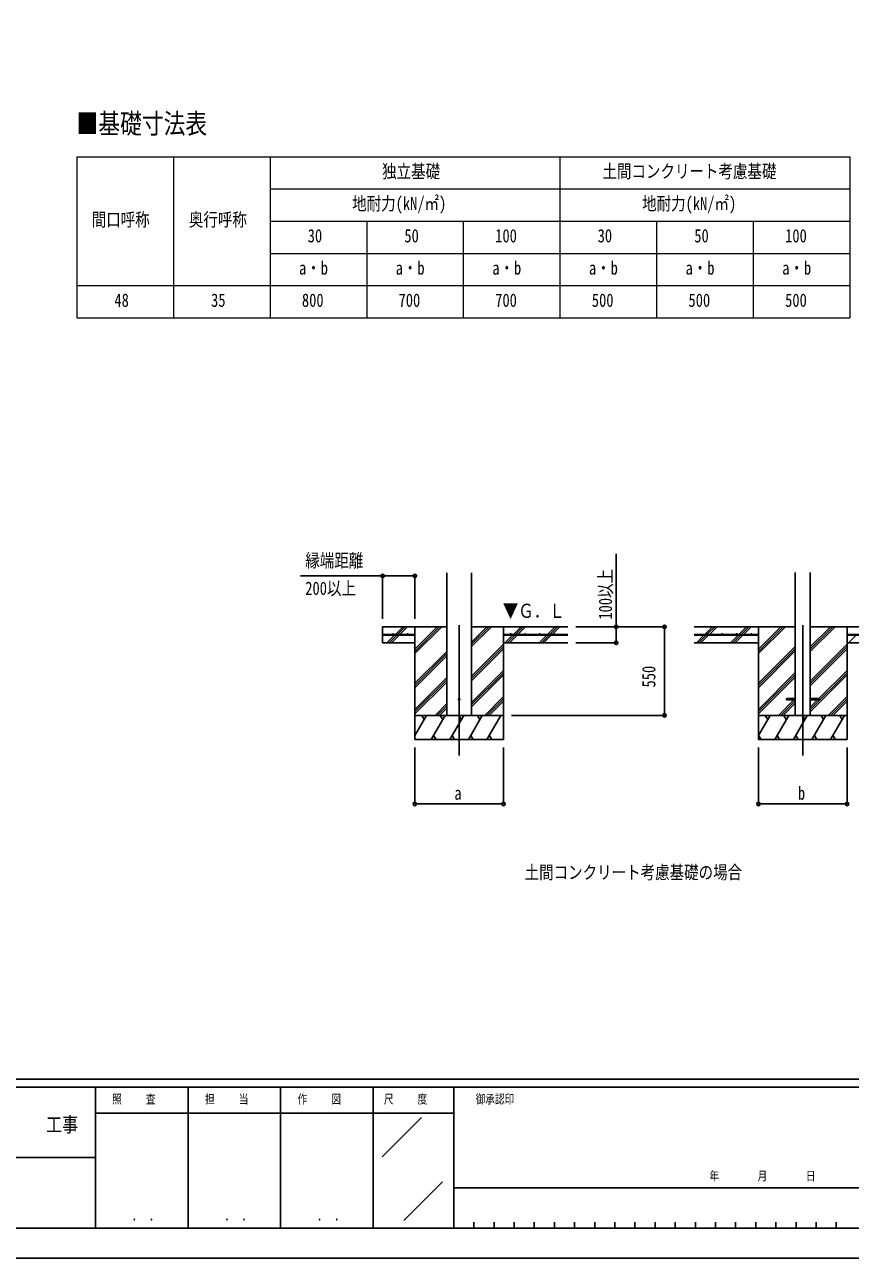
# Model space of a CAD drawing. Units: millimetres, scale not verified. Extents: x -10512 to 10512, y -7425 to 7425.
# Drawn here: x 2798 to 7925, y -7425 to 231 of the extents above; entities that cross this region are included whole.
import ezdxf
from ezdxf.enums import TextEntityAlignment as Align

# ---------------------------------------------------------------- set-up
doc = ezdxf.new("R2010")
doc.units = ezdxf.units.MM
doc.header["$LTSCALE"] = 40
doc.layers.add('0-1_TABLE1', color=7, linetype='Continuous', lineweight=18)
for name, color, linetype in [('0-2_USER1', 3, 'Continuous'), ('0-4_YKK_12', 2, 'Continuous'), ('0-5_YKK_13', 4, 'Continuous'), ('0-6_YKK_A1', 4, 'Continuous'), ('0-7_YKK_D', 6, 'Continuous'), ('0-8_YKK_ZWAK', 7, 'Continuous')]:
    doc.layers.add(name, color=color, linetype=linetype)
doc.styles.add('ＭＳ ゴシック', font='')
doc.styles.get('ＭＳ ゴシック').set_extended_font_data('MS Gothic')

msp = doc.modelspace()

# ---------------------------------------------------------------- linework, layer by layer
at = {"layer": '0-1_TABLE1'}
for p, q in [((3121.73, -588.8), (7921.73, -588.8)), ((3121.73, -588.8), (3121.73, -1588.8)), ((3721.73, -588.8), (3721.73, -1588.8)), ((4321.73, -588.8), (4321.73, -1588.8)), ((6121.73, -588.8), (6121.73, -1588.8)), ((4321.73, -788.8), (7921.73, -788.8)), ((4321.73, -988.8), (7921.73, -988.8)), ((4921.73, -988.8), (4921.73, -1588.8)), ((5521.73, -988.8), (5521.73, -1588.8)), ((6721.73, -988.8), (6721.73, -1588.8)), ((7321.73, -988.8), (7321.73, -1588.8)), ((4321.73, -1188.8), (7921.73, -1188.8)), ((3121.73, -1388.8), (7921.73, -1388.8)), ((3121.73, -1588.8), (7921.73, -1588.8))]:
    msp.add_line(p, q, dxfattribs=at)
msp.add_lwpolyline([(7921.73, -588.8), (7921.73, -988.8), (7921.73, -1588.8)], dxfattribs=at)
at = {"layer": '0-4_YKK_12'}
for p, q in [((5495.98, -3496.31), (5495.98, -4305.52)), ((7629.2, -3496.31), (7629.2, -4305.52))]:
    msp.add_line(p, q, dxfattribs=at)
at = {"layer": '0-5_YKK_13'}
for p, q in [((7529.2, -3951.02), (7529.2, -3960.02)), ((7529.2, -3951.02), (7582.7, -3951.02)), ((7529.2, -3960.02), (7582.7, -3960.02)), ((7675.7, -3951.02), (7729.2, -3951.02)), ((7675.7, -3960.02), (7729.2, -3960.02)), ((7729.2, -3951.02), (7729.2, -3960.02))]:
    msp.add_line(p, q, dxfattribs=at)
msp.add_circle((5495.98, -3955.52), 5, dxfattribs=at)
at = {"layer": '0-6_YKK_A1'}
for p, q in [((5418.98, -4055.52), (5418.98, -3170.17)), ((5572.98, -4055.52), (5572.98, -3170.17)), ((7582.7, -3169.17), (7582.7, -4055.52)), ((7675.7, -3169.17), (7675.7, -4055.52)), ((5099.94, -3553.02), (5147.44, -3505.52)), ((5114.09, -3553.02), (5161.59, -3505.52)), ((5128.23, -3553.02), (5175.73, -3505.52)), ((5220.98, -3505.52), (5220.98, -4205.52)), ((5220.98, -3672.4), (5387.86, -3505.52)), ((5220.98, -3658.26), (5373.72, -3505.52)), ((5220.98, -3644.12), (5359.58, -3505.52)), ((5572.98, -3628.77), (5696.23, -3505.52)), ((5572.98, -3614.63), (5682.09, -3505.52)), ((5572.98, -3600.49), (5667.94, -3505.52)), ((5572.98, -3505.52), (6170.98, -3505.52)), ((5770.98, -3505.52), (5770.98, -4205.52)), ((5832.58, -3553.02), (5880.08, -3505.52)), ((5846.72, -3553.02), (5894.22, -3505.52)), ((5860.86, -3553.02), (5908.36, -3505.52)), ((6044.71, -3553.02), (6092.21, -3505.52)), ((6058.85, -3553.02), (6106.35, -3505.52)), ((6072.99, -3553.02), (6120.49, -3505.52)), ((7582.7, -3505.52), (6954.2, -3505.52)), ((7021.04, -3553.02), (7068.54, -3505.52)), ((7040.04, -3548.17), (7082.68, -3505.52)), ((7049.32, -3553.02), (7096.82, -3505.52)), ((7233.17, -3553.02), (7280.67, -3505.52)), ((7247.31, -3553.02), (7294.81, -3505.52)), ((7261.45, -3553.02), (7308.95, -3505.52)), ((7354.2, -3505.52), (7354.2, -4205.52)), ((7354.2, -3672.4), (7521.09, -3505.52)), ((7354.2, -3658.26), (7506.94, -3505.52)), ((7354.2, -3644.12), (7492.8, -3505.52)), ((7675.7, -3659.27), (7829.45, -3505.52)), ((7675.7, -3645.13), (7815.31, -3505.52)), ((7675.7, -3630.99), (7801.17, -3505.52)), ((7675.7, -3505.52), (8304.2, -3505.52)), ((7904.2, -3505.52), (7904.2, -4205.52)), ((5220.98, -3553.02), (5020.98, -3553.02)), ((5220.98, -3558.02), (5020.98, -3558.02)), ((5048.85, -3604.12), (5094.94, -3558.02)), ((5061.59, -3605.52), (5109.09, -3558.02)), ((5075.73, -3605.52), (5123.23, -3558.02)), ((5220.98, -3553.02), (5220.98, -3558.02)), ((5770.98, -3553.02), (6170.98, -3553.02)), ((5770.98, -3553.02), (5770.98, -3558.02)), ((5770.98, -3558.02), (6170.98, -3558.02)), ((5780.08, -3605.52), (5827.58, -3558.02)), ((5794.22, -3605.52), (5841.72, -3558.02)), ((5808.36, -3605.52), (5855.86, -3558.02)), ((5992.21, -3605.52), (6039.71, -3558.02)), ((6006.35, -3605.52), (6053.85, -3558.02)), ((6020.49, -3605.52), (6067.99, -3558.02)), ((7354.2, -3553.02), (6954.2, -3553.02)), ((7354.2, -3558.02), (6954.2, -3558.02)), ((6968.54, -3605.52), (7016.04, -3558.02)), ((6982.68, -3605.52), (7030.18, -3558.02)), ((6996.82, -3605.52), (7044.32, -3558.02)), ((7035.18, -3553.02), (7036.85, -3551.36)), ((7182.07, -3604.12), (7228.17, -3558.02)), ((7194.81, -3605.52), (7242.31, -3558.02)), ((7208.95, -3605.52), (7256.45, -3558.02)), ((7354.2, -3553.02), (7354.2, -3558.02)), ((7904.2, -3553.02), (8304.2, -3553.02)), ((7904.2, -3553.02), (7904.2, -3558.02)), ((7904.2, -3558.02), (8304.2, -3558.02)), ((7913.3, -3605.52), (7960.8, -3558.02)), ((5220.98, -3605.52), (5020.98, -3605.52)), ((5220.98, -3856.25), (5418.98, -3658.25)), ((5220.98, -3870.39), (5418.98, -3672.39)), ((5572.98, -3812.62), (5770.98, -3614.62)), ((5572.98, -3826.76), (5770.98, -3628.76)), ((5572.98, -3840.9), (5770.98, -3642.9)), ((5770.98, -3605.52), (6170.98, -3605.52)), ((7354.2, -3605.52), (6954.2, -3605.52)), ((7354.2, -3856.25), (7582.7, -3627.75)), ((7354.2, -3870.39), (7582.7, -3641.89)), ((7354.2, -3884.53), (7582.7, -3656.04)), ((7675.7, -3843.12), (7904.2, -3614.62)), ((7675.7, -3857.26), (7904.2, -3628.76)), ((7675.7, -3871.4), (7904.2, -3642.9)), ((7904.2, -3605.52), (8304.2, -3605.52)), ((5220.98, -3884.53), (5418.98, -3686.54)), ((5220.98, -4018.38), (5418.98, -3820.38)), ((5572.98, -3974.75), (5770.98, -3776.75)), ((5572.98, -3988.89), (5770.98, -3790.89)), ((5572.98, -4003.03), (5770.98, -3805.03)), ((7354.2, -4018.38), (7582.7, -3789.88)), ((7354.2, -4032.52), (7582.7, -3804.02)), ((7354.2, -4046.67), (7582.7, -3818.17)), ((7675.7, -4019.39), (7904.2, -3790.89)), ((7675.7, -4033.53), (7904.2, -3805.03)), ((7729.2, -3951.75), (7904.2, -3776.75)), ((5220.98, -4032.52), (5418.98, -3834.52)), ((5220.98, -4046.67), (5418.98, -3848.67)), ((5654.34, -4055.52), (5770.98, -3938.88)), ((5668.48, -4055.52), (5770.98, -3953.02)), ((5682.62, -4055.52), (5770.98, -3967.17)), ((7479.19, -4055.52), (7574.7, -3960.02)), ((7493.34, -4055.52), (7582.7, -3966.16)), ((7507.48, -4055.52), (7582.7, -3980.3)), ((7675.7, -4005.25), (7720.93, -3960.02)), ((7787.56, -4055.52), (7904.2, -3938.88)), ((7801.7, -4055.52), (7904.2, -3953.02)), ((7815.85, -4055.52), (7904.2, -3967.17)), ((5770.98, -4055.52), (5220.98, -4055.52)), ((5220.98, -4180.97), (5293.41, -4055.52)), ((5278.41, -4081.51), (5263.41, -4055.52)), ((5322.28, -4205.52), (5408.88, -4055.52)), ((5345.97, -4055.52), (5418.98, -3982.51)), ((5360.11, -4055.52), (5418.98, -3996.66)), ((5374.26, -4055.52), (5418.98, -4010.8)), ((5393.88, -4081.5), (5378.88, -4055.52)), ((5437.75, -4205.52), (5524.35, -4055.52)), ((5509.35, -4081.51), (5494.35, -4055.52)), ((5553.22, -4205.52), (5639.82, -4055.52)), ((5624.82, -4081.5), (5609.82, -4055.52)), ((5668.69, -4205.52), (5755.29, -4055.52)), ((5725.29, -4055.52), (5725.29, -4055.52)), ((7904.2, -4055.52), (7354.2, -4055.52)), ((7354.2, -4180.97), (7426.63, -4055.52)), ((7411.63, -4081.51), (7396.63, -4055.52)), ((7455.5, -4205.52), (7542.1, -4055.52)), ((7527.1, -4081.5), (7512.1, -4055.52)), ((7570.97, -4205.52), (7657.57, -4055.52)), ((7642.57, -4081.51), (7627.57, -4055.52)), ((7686.44, -4205.52), (7773.04, -4055.52)), ((7758.04, -4081.5), (7743.04, -4055.52)), ((7801.91, -4205.52), (7888.51, -4055.52)), ((7873.51, -4081.5), (7858.51, -4055.52)), ((5220.98, -4205.52), (5770.98, -4205.52)), ((5337.27, -4179.54), (5352.27, -4205.52)), ((5452.74, -4179.54), (5467.74, -4205.52)), ((5568.22, -4179.54), (5583.21, -4205.52)), ((5683.68, -4179.54), (5698.68, -4205.52)), ((7354.2, -4205.52), (7904.2, -4205.52)), ((7355.03, -4179.54), (7370.03, -4205.52)), ((7470.5, -4179.54), (7485.5, -4205.52)), ((7585.97, -4179.54), (7600.97, -4205.52)), ((7701.44, -4179.54), (7716.44, -4205.52)), ((7816.91, -4179.54), (7831.91, -4205.52))]:
    msp.add_line(p, q, dxfattribs=at)
msp.add_lwpolyline([(5418.98, -3505.52), (5020.98, -3505.52), (5020.98, -3605.52)], dxfattribs=at)
for centre in [(5085.98, -3550.52), (5175.98, -3550.52), (5815.98, -3550.52), (5905.98, -3550.52), (5995.98, -3550.52), (6085.98, -3550.52), (7039.2, -3550.52), (7129.2, -3550.52), (7219.2, -3550.52), (7309.2, -3550.52)]:
    msp.add_circle(centre, 2.5, dxfattribs=at)
at = {"layer": '0-7_YKK_D'}
for p, q in [((5020.98, -3455.52), (5020.98, -3189.27)), ((5220.98, -3455.52), (5220.98, -3189.27)), ((6220.98, -3505.52), (6771.98, -3505.52)), ((6220.98, -3505.52), (6471.98, -3505.52)), ((6770.98, -4055.52), (6770.98, -3505.52)), ((6220.98, -3605.52), (6471.98, -3605.52)), ((5820.98, -4055.52), (6771.98, -4055.52)), ((5220.98, -4255.52), (5220.98, -4606.52)), ((5770.98, -4255.52), (5770.98, -4606.52)), ((7354.2, -4255.52), (7354.2, -4606.52)), ((7904.2, -4255.52), (7904.2, -4606.52)), ((5220.98, -4605.52), (5770.98, -4605.52)), ((7354.2, -4605.52), (7904.2, -4605.52))]:
    msp.add_line(p, q, dxfattribs=at)
for points in [[(6470.98, -3605.52), (6470.98, -3505.52), (6470.98, -3052.22)], [(5220.98, -3190.27), (5020.98, -3190.27), (4510.48, -3190.27)]]:
    msp.add_lwpolyline(points, dxfattribs=at)
for centre in [(5020.98, -3190.27), (5220.98, -3190.27), (6470.98, -3505.52), (6770.98, -3505.52), (6470.98, -3605.52), (6770.98, -4055.52), (5220.98, -4605.52), (5770.98, -4605.52), (7354.2, -4605.52), (7904.2, -4605.52)]:
    msp.add_circle(centre, 10.62, dxfattribs=at)
at = {"layer": '0-8_YKK_ZWAK'}
for p, q in [((9737.55, -6312.5), (-9762.45, -6312.5)), ((3237.55, -6362.5), (-12.45, -6362.5)), ((3812.55, -6362.5), (3812.55, -7237.5)), ((4387.55, -6362.5), (4387.55, -7237.5)), ((4962.55, -6362.5), (4962.55, -7237.5)), ((5462.55, -6362.5), (4962.55, -6362.5)), ((8043.8, -6362.5), (5462.55, -6362.5)), ((5462.55, -6362.5), (5462.55, -7237.5)), ((4962.55, -6525), (3237.55, -6525)), ((4962.55, -6525), (5462.55, -6525)), ((5017.76, -6795.73), (5262.59, -6550.9)), ((-12.45, -6800), (3237.55, -6800)), ((5151.68, -7189.97), (5392.23, -6949.42)), ((5462.55, -6987.5), (8043.8, -6987.5)), ((-12.45, -7237.5), (3237.55, -7237.5)), ((3237.55, -7237.5), (4962.55, -7237.5)), ((4962.55, -7237.5), (5462.55, -7237.5)), ((5462.55, -7237.5), (8043.8, -7237.5)), ((5587.55, -7200), (5587.55, -7237.5)), ((5712.55, -7200), (5712.55, -7237.5)), ((5837.55, -7200), (5837.55, -7237.5)), ((5962.55, -7200), (5962.55, -7237.5)), ((6087.55, -7200), (6087.55, -7237.5)), ((6212.55, -7200), (6212.55, -7237.5)), ((6337.55, -7200), (6337.55, -7237.5)), ((6462.55, -7200), (6462.55, -7237.5)), ((6587.55, -7200), (6587.55, -7237.5)), ((6712.55, -7200), (6712.55, -7237.5)), ((6837.55, -7200), (6837.55, -7237.5)), ((6962.55, -7200), (6962.55, -7237.5)), ((7087.55, -7200), (7087.55, -7237.5)), ((7212.55, -7200), (7212.55, -7237.5)), ((7337.55, -7200), (7337.55, -7237.5)), ((7462.55, -7200), (7462.55, -7237.5)), ((7587.55, -7200), (7587.55, -7237.5)), ((7712.55, -7200), (7712.55, -7237.5)), ((7837.55, -7200), (7837.55, -7237.5))]:
    msp.add_line(p, q, dxfattribs=at)
msp.add_lwpolyline([(-10512.5, -7425), (10512.5, -7425), (10512.5, 7425), (-10512.5, 7425)], close=True, dxfattribs=at)
msp.add_lwpolyline([(4962.55, -6362.5), (3237.55, -6362.5), (3237.55, -7237.5)], dxfattribs=at)

# ---------------------------------------------------------------- texts
at = {"layer": '0-1_TABLE1', "style": 'ＭＳ ゴシック', "width": 0.8}
for s, p in [('独立基礎', (5017.73, -745.05)), ('土間コンクリート考慮基礎', (6385.73, -745.05)), ('地耐力(kN/㎡)', (4831.73, -945.05)), ('地耐力(kN/㎡)', (6631.73, -945.05)), ('間口呼称', (3214.73, -1045.05)), ('奥行呼称', (3817.73, -1045.05)), ('30', (4555.73, -1145.05)), ('50', (5155.73, -1145.05)), ('100', (5719.73, -1145.05)), ('30', (6355.73, -1145.05)), ('50', (6955.73, -1145.05)), ('100', (7519.73, -1145.05)), ('a・b', (4501.73, -1345.05)), ('a・b', (5101.73, -1345.05)), ('a・b', (5701.73, -1345.05)), ('a・b', (6301.73, -1345.05)), ('a・b', (6901.73, -1345.05)), ('a・b', (7501.73, -1345.05)), ('48', (3355.73, -1545.05)), ('35', (3955.73, -1545.05)), ('800', (4519.73, -1545.05)), ('700', (5119.73, -1545.05)), ('700', (5719.73, -1545.05)), ('500', (6319.73, -1545.05)), ('500', (6919.73, -1545.05)), ('500', (7519.73, -1545.05))]:
    msp.add_text(s, height=82.48, dxfattribs=at).set_placement(p, align=Align.BOTTOM_LEFT)
at = {"layer": '0-2_USER1', "style": 'ＭＳ ゴシック', "width": 0.8}
for s, height, p in [('■基礎寸法表', 123.8, (3120.67, -482.38)), ('土間コンクリート考慮基礎の場合', 82.48, (5902.5, -5095.52))]:
    msp.add_text(s, height=height, dxfattribs=at).set_placement(p, align=Align.BOTTOM_LEFT)
at = {"layer": '0-6_YKK_A1', "style": 'ＭＳ ゴシック', "width": 0.8}
msp.add_text('▼Ｇ．Ｌ', height=87.98, dxfattribs=at).set_placement((5767.11, -3477.07), align=Align.BOTTOM_LEFT)
at = {"layer": '0-7_YKK_D', "style": 'ＭＳ ゴシック', "width": 0.8}
for s, p in [('縁端距離', (4540.48, -3160.27)), ('200以上', (4540.48, -3332.77)), ('a', (5465.98, -4603.86)), ('b', (7599.2, -4603.86))]:
    msp.add_text(s, height=82.48, dxfattribs=at).set_placement(p, align=Align.BOTTOM_LEFT)
for s, p in [('100以上', (6469.58, -3461.62)), ('550', (6738.98, -3882.52))]:
    msp.add_text(s, height=82.48, rotation=90, dxfattribs=at).set_placement(p, align=Align.BOTTOM_LEFT)
at = {"layer": '0-8_YKK_ZWAK', "style": 'ＭＳ ゴシック', "width": 0.8}
for s, height, p in [('照     査', 54.99, (3341.05, -6481.25)), ('担     当', 54.99, (3918.05, -6481.25)), ('作     図', 54.99, (4493.05, -6481.25)), ('尺     度', 54.99, (5028.55, -6481.25)), ('御承認印', 54.99, (5597.85, -6481.25)), ('工事', 91.64, (2930.83, -6668.66)), ('年        月        日', 54.99, (7049.77, -6958.04)), ('． ．', 64.79, (3462.5, -7210.88)), ('． ．', 64.79, (4037.5, -7210.88)), ('． ．', 64.79, (4612.5, -7210.88))]:
    msp.add_text(s, height=height, dxfattribs=at).set_placement(p, align=Align.BOTTOM_LEFT)

doc.saveas('drawing.dxf')
